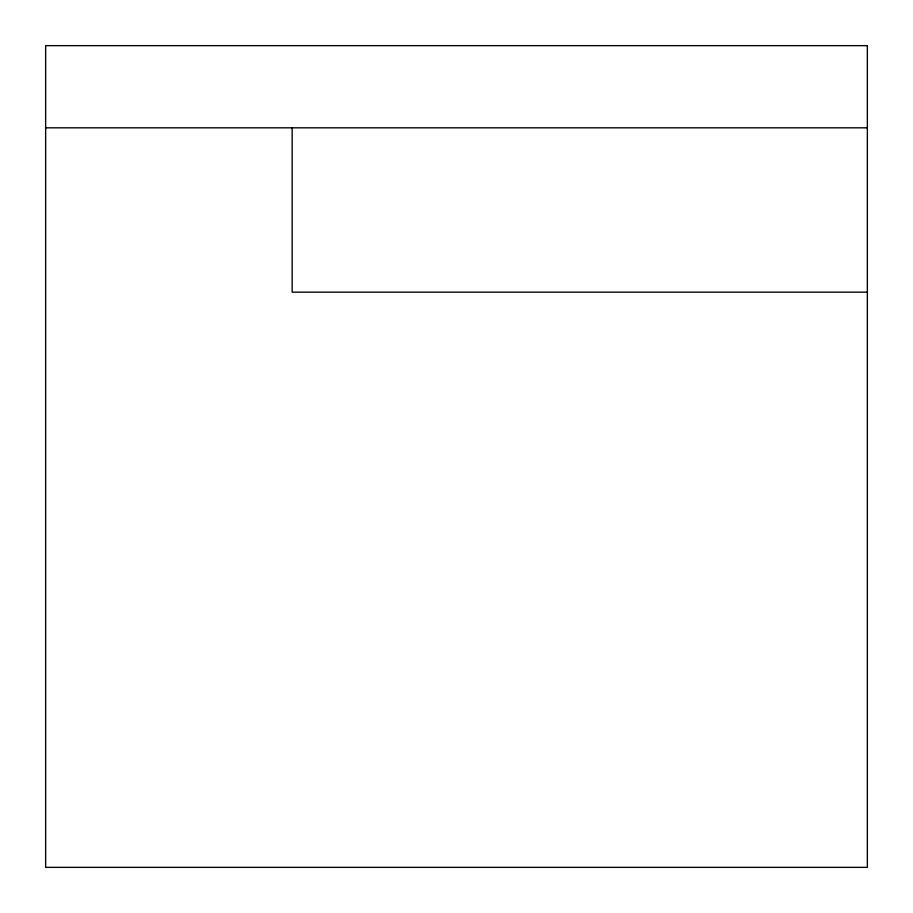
<?xml version="1.0" encoding="UTF-8"?>
<svg xmlns="http://www.w3.org/2000/svg" width="913" height="913" viewBox="0 0 913 913"><rect width="100%" height="100%" fill="white"/><g stroke="black" fill="none" stroke-linecap="round" stroke-linejoin="round"><path stroke-width="1.37" d="M45.65 127.82L867.35 127.82M867.35 292.16L292.16 292.16L292.16 127.82M867.35 45.65L45.65 45.65L45.65 867.35L867.35 867.35L867.35 45.65"/></g></svg>
